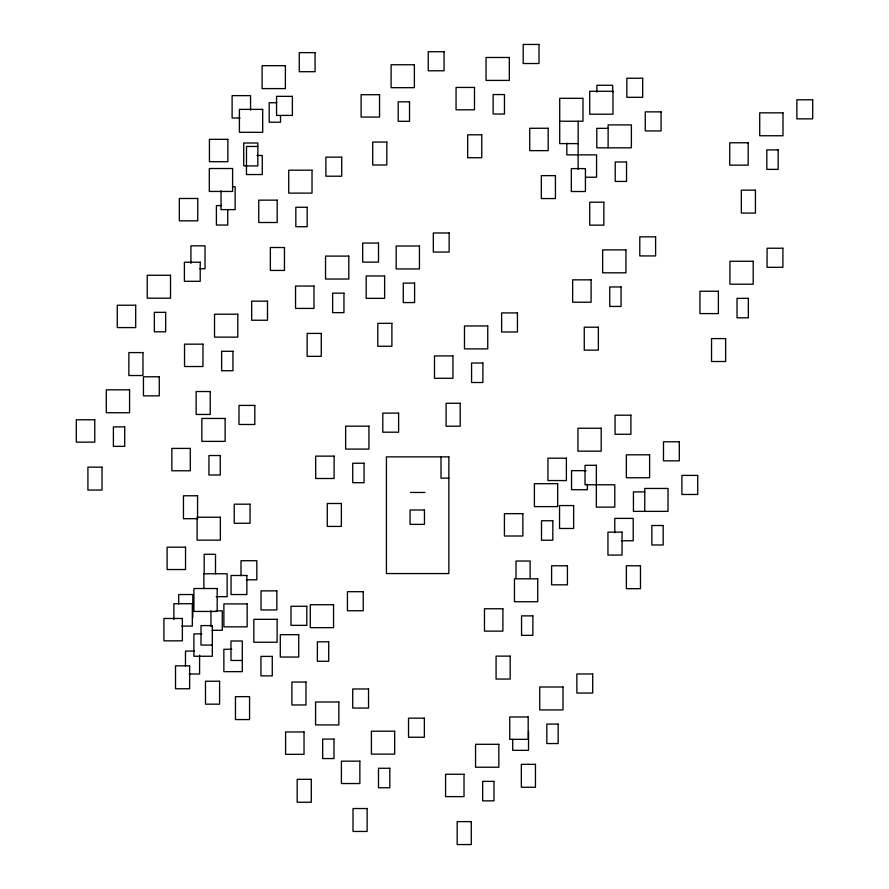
<?xml version="1.0" encoding="UTF-8"?>
<svg xmlns="http://www.w3.org/2000/svg" width="889" height="889" viewBox="0 0 889 889"><rect width="100%" height="100%" fill="white"/><g stroke="black" fill="none" stroke-linecap="round" stroke-linejoin="round"><path stroke-width="1.33" d="M276.757 102.746L269.2 102.746L269.2 122.226L280.524 122.226L280.524 115.737M240.019 118.004L232.118 118.004L232.118 95.634L250.565 95.634L250.565 110.103M559.714 121.237L582.984 121.237L582.984 98.323L559.714 98.323L559.714 143.607L578.15 143.607M608.12 128.349L596.797 128.349L596.797 147.83L631.39 147.83L631.39 124.905L608.12 124.905L608.12 147.83M257.832 146.452L246.509 146.452L246.453 174.544L262.277 174.544L262.277 155.486L256.999 155.486M246.286 165.921L243.719 165.921L243.719 143.007L257.832 143.007L257.832 165.921L246.509 165.921M586.04 177.222L596.575 177.222L596.575 154.864L566.815 154.864L566.815 143.173M232.562 186.701L235.129 186.701L235.129 209.626L221.028 209.626L221.028 190.746M221.439 205.592L216.405 205.592L216.405 225.061L227.728 225.061L227.728 209.482M199.903 268.767L205.026 268.767L205.026 245.842L190.924 245.842L190.924 263.366M586.051 470.659L571.549 470.659L571.549 489.717L587.373 489.717L587.373 484.272M448.867 478.149L441.011 478.149L441.011 456.868M644.758 491.895L633.435 491.895L633.435 511.364L668.028 511.364L668.028 488.45L644.758 488.45L644.758 511.364M410.518 492.462L424.898 492.462M621.355 540.768L633.212 540.768L633.212 518.398L614.777 518.398L614.777 532.867M246.286 579.795L256.832 579.795L256.832 560.726L241.008 560.726L241.008 575.705M216.194 596.686L227.14 596.686L227.14 573.761L203.87 573.761L203.87 588.596M215.994 610.832L222.283 610.832L222.283 630.312L212.227 630.312M181.789 626.089L192.324 626.089L192.324 603.72L173.877 603.72L173.877 619.511M201.792 633.879L193.891 633.879L193.891 656.249L212.327 656.249L212.327 625.589L201.003 625.589L201.003 645.058L212.327 645.058M231.762 649.281L223.861 649.281L223.861 671.651L242.297 671.651L242.297 640.991L230.973 640.991L230.973 660.46L242.297 660.46M194.458 651.081L185.479 651.081L185.479 665.917M189.335 674.006L199.592 674.006L199.592 655.126M612.677 92.089L612.677 85.277L596.863 85.277L596.863 92.089M578.15 121.237L578.128 169.332M530.122 578.539L530.122 561.015L516.02 561.015L516.02 578.539M528.533 731.269L528.533 750.338L512.709 750.338L512.709 739.437M215.505 573.761L215.505 554.292L204.181 554.292L204.181 573.761M210.96 610.832L210.96 626.412M192.813 617.466L192.813 594.541L178.7 594.541L178.7 603.987M539.012 44.45L523.188 44.45L523.188 63.519L539.012 63.519L539.012 44.45M444.067 51.718L428.242 51.718L428.242 70.787L444.067 70.787L444.067 51.718M315.073 52.64L299.249 52.64L299.249 71.709L315.073 71.709L315.073 52.64M509.319 57.485L486.039 57.485L486.039 80.41L509.319 80.41L509.319 57.485M414.374 64.753L391.093 64.753L391.093 87.678L414.374 87.678L414.374 64.753M285.38 65.686L262.111 65.686L262.111 88.6L285.38 88.6L285.38 65.686M642.669 78.243L626.845 78.243L626.845 97.312L642.669 97.312L642.669 78.243M474.493 87.444L456.057 87.444L456.057 109.814L474.493 109.814L474.493 87.444M612.977 91.278L589.707 91.278L589.707 114.203L612.977 114.203L612.977 91.278M504.463 94.556L493.139 94.556L493.139 114.025L504.463 114.025L504.463 94.556M379.547 94.712L361.112 94.712L361.112 117.07L379.547 117.07L379.547 94.712M292.381 96.345L276.557 96.345L276.557 115.414L292.381 115.414L292.381 96.345M812.69 99.79L796.866 99.79L796.866 118.859L812.69 118.859L812.69 99.79M409.518 101.824L398.194 101.824L398.194 121.293L409.518 121.293L409.518 101.824M262.688 109.38L239.408 109.38L239.408 132.305L262.688 132.305L262.688 109.38M661.083 111.87L645.258 111.87L645.258 130.927L661.083 130.927L661.083 111.87M782.998 112.836L759.717 112.836L759.717 135.75L782.998 135.75L782.998 112.836M548.169 128.272L529.733 128.272L529.733 150.641L548.169 150.641L548.169 128.272M481.76 134.806L467.658 134.806L467.658 157.731L481.76 157.731L481.76 134.806M227.862 139.34L209.426 139.34L209.426 161.698L227.862 161.698L227.862 139.34M386.815 142.073L372.702 142.073L372.702 164.998L386.815 164.998L386.815 142.073M748.171 142.785L729.736 142.785L729.736 165.154L748.171 165.154L748.171 142.785M778.142 149.897L766.818 149.897L766.818 169.377L778.142 169.377L778.142 149.897M341.709 157.153L325.885 157.153L325.885 176.211L341.709 176.211L341.709 157.153M626.534 161.976L615.21 161.976L615.21 181.445L626.534 181.445L626.534 161.976M232.585 168.521L209.304 168.521L209.304 191.446L232.585 191.446L232.585 168.521M585.418 168.61L571.316 168.61L571.316 191.524L585.418 191.524L585.418 168.61M312.017 170.188L288.736 170.188L288.736 193.113L312.017 193.113L312.017 170.188M555.436 175.644L541.323 175.644L541.323 198.558L555.436 198.558L555.436 175.644M755.439 190.157L741.337 190.157L741.337 213.082L755.439 213.082L755.439 190.157M197.758 198.48L179.322 198.48L179.322 220.839L197.758 220.839L197.758 198.48M277.19 200.147L258.755 200.147L258.755 222.506L277.19 222.506L277.19 200.147M603.842 202.225L589.729 202.225L589.729 225.15L603.842 225.15L603.842 202.225M307.161 207.259L295.837 207.259L295.837 226.728L307.161 226.728L307.161 207.259M449.145 232.985L433.321 232.985L433.321 252.054L449.145 252.054L449.145 232.985M655.615 236.852L639.791 236.852L639.791 255.921L655.615 255.921L655.615 236.852M378.503 243.064L362.679 243.064L362.679 262.133L378.503 262.133L378.503 243.064M419.452 246.02L396.172 246.02L396.172 268.945L419.452 268.945L419.452 246.02M284.458 247.509L270.356 247.509L270.356 270.434L284.458 270.434L284.458 247.509M782.898 248.231L767.074 248.231L767.074 267.3L782.898 267.3L782.898 248.231M625.923 249.898L602.642 249.898L602.642 272.812L625.923 272.812L625.923 249.898M348.81 256.099L325.541 256.099L325.541 279.024L348.81 279.024L348.81 256.099M753.205 261.266L729.925 261.266L729.925 284.191L753.205 284.191L753.205 261.266M200.214 262.233L184.39 262.233L184.39 281.302L200.214 281.302L200.214 262.233M170.521 275.268L147.241 275.268L147.241 298.193L170.521 298.193L170.521 275.268M384.626 275.979L366.19 275.979L366.19 298.348L384.626 298.348L384.626 275.979M591.096 279.846L572.66 279.846L572.66 302.216L591.096 302.216L591.096 279.846M414.596 283.091L403.273 283.091L403.273 302.571L414.596 302.571L414.596 283.091M313.984 286.058L295.548 286.058L295.548 308.416L313.984 308.416L313.984 286.058M621.067 286.958L609.743 286.958L609.743 306.438L621.067 306.438L621.067 286.958M718.379 291.225L699.943 291.225L699.943 313.595L718.379 313.595L718.379 291.225M343.954 293.17L332.63 293.17L332.63 312.639L343.954 312.639L343.954 293.17M748.349 298.337L737.025 298.337L737.025 317.817L748.349 317.817L748.349 298.337M267.489 301.171L251.665 301.171L251.665 320.24L267.489 320.24L267.489 301.171M135.695 305.227L117.259 305.227L117.259 327.585L135.695 327.585L135.695 305.227M165.665 312.339L154.342 312.339L154.342 331.808L165.665 331.808L165.665 312.339M517.442 312.917L501.618 312.917L501.618 331.986L517.442 331.986L517.442 312.917M237.796 314.206L214.527 314.206L214.527 337.131L237.796 337.131L237.796 314.206M391.893 323.352L377.792 323.352L377.792 346.266L391.893 346.266L391.893 323.352M487.75 325.963L464.48 325.963L464.48 348.877L487.75 348.877L487.75 325.963M598.364 327.219L584.262 327.219L584.262 350.133L598.364 350.133L598.364 327.219M321.262 333.419L307.149 333.419L307.149 356.345L321.262 356.345L321.262 333.419M725.646 338.598L711.544 338.598L711.544 361.512L725.646 361.512L725.646 338.598M202.97 344.165L184.534 344.165L184.534 366.524L202.97 366.524L202.97 344.165M232.94 351.277L221.617 351.277L221.617 370.746L232.94 370.746L232.94 351.277M142.962 352.589L128.861 352.589L128.861 375.514L142.962 375.514L142.962 352.589M452.934 355.922L434.488 355.922L434.488 378.281L452.934 378.281L452.934 355.922M482.894 363.023L471.57 363.023L471.57 382.503L482.894 382.503L482.894 363.023M159.264 376.78L143.44 376.78L143.44 395.849L159.264 395.849L159.264 376.78M129.572 389.827L106.302 389.827L106.302 412.74L129.572 412.74L129.572 389.827M210.237 391.527L196.136 391.527L196.136 414.452L210.237 414.452L210.237 391.527M460.202 403.284L446.089 403.284L446.089 426.209L460.202 426.209L460.202 403.284M254.81 405.417L238.997 405.417L238.997 424.486L254.81 424.486L254.81 405.417M398.616 413.129L382.792 413.129L382.792 432.198L398.616 432.198L398.616 413.129M630.901 415.196L615.077 415.196L615.077 434.265L630.901 434.265L630.901 415.196M225.117 418.452L201.847 418.452L201.847 441.377L225.117 441.377L225.117 418.452M94.756 419.775L76.31 419.775L76.31 442.144L94.756 442.144L94.756 419.775M368.924 426.175L345.643 426.175L345.643 449.089L368.924 449.089L368.924 426.175M124.716 426.887L113.392 426.887L113.392 446.367L124.716 446.367L124.716 426.887M601.208 428.242L577.939 428.242L577.939 451.156L601.208 451.156L601.208 428.242M679.307 441.789L663.483 441.789L663.483 460.846L679.307 460.846L679.307 441.789M190.302 448.412L171.855 448.412L171.855 470.781L190.302 470.781L190.302 448.412M649.615 454.824L626.345 454.824L626.345 477.749L649.615 477.749L649.615 454.824M220.261 455.524L208.937 455.524L208.937 474.993L220.261 474.993L220.261 455.524M334.097 456.135L315.662 456.135L315.662 478.493L334.097 478.493L334.097 456.135M448.867 456.868L386.426 456.868L386.426 573.561L448.867 573.561L448.867 456.868M566.382 458.191L547.946 458.191L547.946 480.56L566.382 480.56L566.382 458.191M364.068 463.236L352.744 463.236L352.744 482.716L364.068 482.716L364.068 463.236M596.352 465.303L585.029 465.303L585.029 484.783L614.788 484.783L614.788 507.141L596.352 507.141L596.352 465.303M102.024 467.147L87.911 467.147L87.911 490.072L102.024 490.072L102.024 467.147M697.721 475.404L681.907 475.404L681.907 494.473L697.721 494.473L697.721 475.404M557.681 483.694L534.4 483.694L534.4 506.608L557.681 506.608L557.681 483.694M197.569 495.773L183.456 495.773L183.456 518.698L197.569 518.698L197.569 495.773M341.365 503.496L327.263 503.496L327.263 526.421L341.365 526.421L341.365 503.496M250.053 504.185L234.229 504.185L234.229 523.254L250.053 523.254L250.053 504.185M573.649 505.563L559.548 505.563L559.548 528.477L573.649 528.477L573.649 505.563M424.453 509.997L410.073 509.997L410.073 524.377L424.453 524.377L424.453 509.997M522.854 513.653L504.419 513.653L504.419 536.011L522.854 536.011L522.854 513.653M220.361 517.22L197.091 517.22L197.091 540.145L220.361 540.145L220.361 517.22M552.825 520.754L541.501 520.754L541.501 540.234L552.825 540.234L552.825 520.754M663.172 525.51L651.848 525.51L651.848 544.99L663.172 544.99L663.172 525.51M622.056 532.144L607.954 532.144L607.954 555.069L622.056 555.069L622.056 532.144M185.534 547.179L167.099 547.179L167.099 569.538L185.534 569.538L185.534 547.179M567.426 565.771L551.602 565.771L551.602 584.829L567.426 584.829L567.426 565.771M640.48 565.771L626.367 565.771L626.367 588.685L640.48 588.685L640.48 565.771M246.875 575.483L231.051 575.483L231.051 594.541L246.875 594.541L246.875 575.483M537.734 578.806L514.453 578.806L514.453 601.731L537.734 601.731L537.734 578.806M217.183 588.518L193.913 588.518L193.913 611.443L217.183 611.443L217.183 588.518M276.846 590.885L261.022 590.885L261.022 609.954L276.846 609.954L276.846 590.885M363.245 591.696L347.421 591.696L347.421 610.754L363.245 610.754L363.245 591.696M247.153 603.92L223.884 603.92L223.884 626.845L247.153 626.845L247.153 603.92M333.553 604.731L310.272 604.731L310.272 627.656L333.553 627.656L333.553 604.731M306.816 606.287L290.992 606.287L290.992 625.356L306.816 625.356L306.816 606.287M502.907 608.765L484.472 608.765L484.472 631.123L502.907 631.123L502.907 608.765M532.878 615.877L521.554 615.877L521.554 635.346L532.878 635.346L532.878 615.877M182.367 618.477L163.92 618.477L163.92 640.836L182.367 640.836L182.367 618.477M277.124 619.322L253.843 619.322L253.843 642.247L277.124 642.247L277.124 619.322M298.726 634.69L280.291 634.69L280.291 657.049L298.726 657.049L298.726 634.69M328.697 641.802L317.373 641.802L317.373 661.272L328.697 661.272L328.697 641.802M510.175 656.126L496.073 656.126L496.073 679.052L510.175 679.052L510.175 656.126M272.267 656.393L260.944 656.393L260.944 675.873L272.267 675.873L272.267 656.393M189.635 665.839L175.522 665.839L175.522 688.764L189.635 688.764L189.635 665.839M592.696 673.973L576.872 673.973L576.872 693.042L592.696 693.042L592.696 673.973M219.594 681.241L205.492 681.241L205.492 704.166L219.594 704.166L219.594 681.241M305.994 682.052L291.892 682.052L291.892 704.977L305.994 704.977L305.994 682.052M563.004 687.008L539.734 687.008L539.734 709.933L563.004 709.933L563.004 687.008M368.535 688.975L352.722 688.975L352.722 708.044L368.535 708.044L368.535 688.975M249.565 696.643L235.463 696.643L235.463 719.568L249.565 719.568L249.565 696.643M338.842 702.01L315.573 702.01L315.573 724.935L338.842 724.935L338.842 702.01M528.188 716.967L509.741 716.967L509.741 739.337L528.188 739.337L528.188 716.967M424.364 718.168L408.54 718.168L408.54 737.237L424.364 737.237L424.364 718.168M558.148 724.079L546.824 724.079L546.824 743.548L558.148 743.548L558.148 724.079M394.672 731.214L371.402 731.214L371.402 754.128L394.672 754.128L394.672 731.214M304.027 731.969L285.591 731.969L285.591 754.339L304.027 754.339L304.027 731.969M333.986 739.081L322.674 739.081L322.674 758.561L333.986 758.561L333.986 739.081M498.84 744.304L475.559 744.304L475.559 767.229L498.84 767.229L498.84 744.304M359.856 761.162L341.409 761.162L341.409 783.531L359.856 783.531L359.856 761.162M535.456 764.329L521.343 764.329L521.343 787.254L535.456 787.254L535.456 764.329M389.815 768.274L378.492 768.274L378.492 787.754L389.815 787.754L389.815 768.274M464.014 774.263L445.578 774.263L445.578 796.622L464.014 796.622L464.014 774.263M311.294 779.342L297.182 779.342L297.182 802.256L311.294 802.256L311.294 779.342M493.984 781.375L482.66 781.375L482.66 800.845L493.984 800.845L493.984 781.375M367.124 808.534L353.011 808.534L353.011 831.459L367.124 831.459L367.124 808.534M471.281 821.625L457.179 821.625L457.179 844.55L471.281 844.55L471.281 821.625"/></g></svg>
